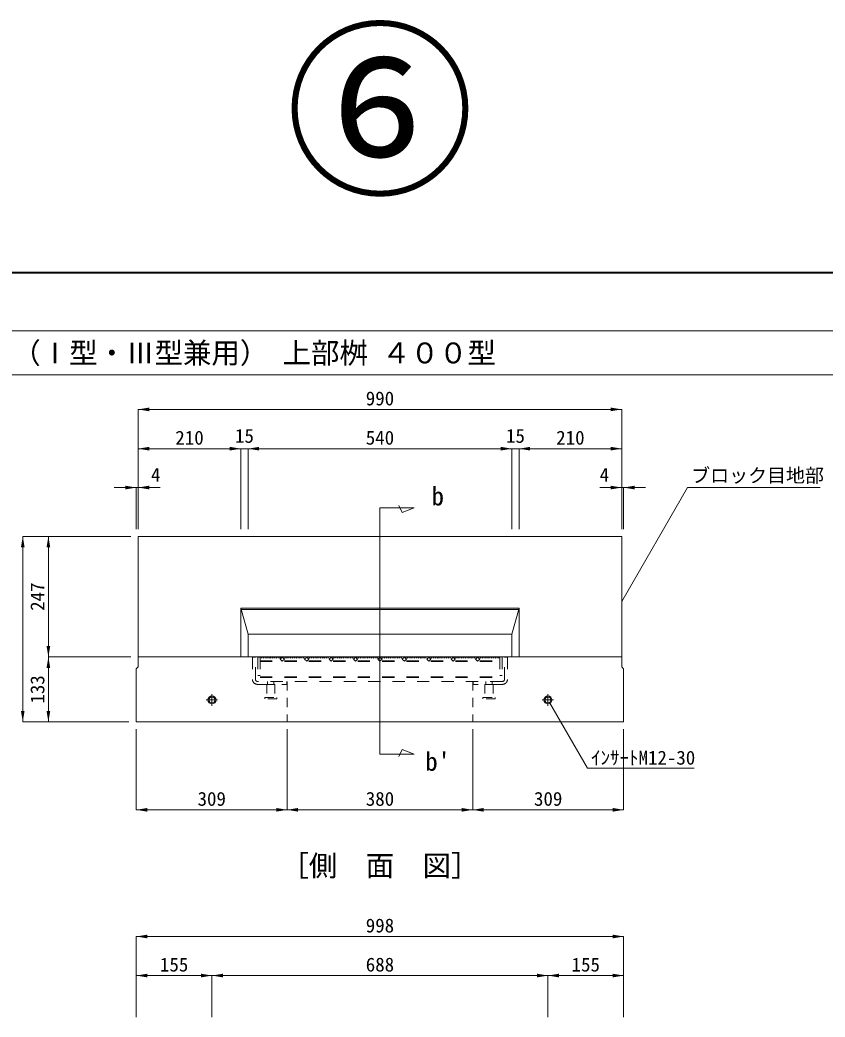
# Model space of a CAD drawing. Units: millimetres at full size. Extents: x 50430 to 101606, y 69050 to 91573.
# Drawn here: x 68406 to 70055, y 72608 to 74650 of the extents above; entities that cross this region are included whole.
import ezdxf
from ezdxf.enums import TextEntityAlignment as Align

# ---------------------------------------------------------------- set-up
doc = ezdxf.new("R2010")
doc.units = ezdxf.units.MM
doc.header["$LTSCALE"] = 50
for name, pattern in [('USER1', [0.675, 0.375, -0.3]), ('USER3', [1, 0.5, -0.5]), ('USER4', [0.675, 0.375, -0.3])]:
    doc.linetypes.add(name, pattern=pattern)
for name, color, linetype, lineweight in [('インサート', 3, 'USER1', 9), ('グレーチング', 7, 'USER1', 5), ('図枠', 7, 'Continuous', 5), ('寸法線', 7, 'Continuous', 13), ('本体', 2, 'Continuous', 9), ('補助線', 8, 'Continuous', 9), ('ｲﾝｻｰﾄ', 3, 'Continuous', 9)]:
    doc.layers.add(name, color=color, linetype=linetype, lineweight=lineweight)
doc.layers.add('文字', color=7, linetype='Continuous')
doc.styles.add('ＭＳ ゴシック', font='')
doc.styles.get('ＭＳ ゴシック').set_extended_font_data('MS Gothic')

# ---------------------------------------------------------------- blocks, each defined once
blk = doc.blocks.new('filled_arrow')
at = {"color": 0, "linetype": 'Continuous', "lineweight": -2}
blk.add_solid([(7.5, 1.25), (0, 0), (7.5, -1.25)], dxfattribs=at)

msp = doc.modelspace()

# ---------------------------------------------------------------- linework, layer by layer
at = {"layer": 'インサート', "linetype": 'USER4'}
for p, q in [((68911.72, 73288.96), (68911.72, 73261.96)), ((68911.72, 73288.96), (68928.72, 73288.96)), ((68928.72, 73288.96), (68928.72, 73261.96)), ((69358.72, 73288.96), (69358.72, 73261.96)), ((69358.72, 73288.96), (69375.72, 73288.96)), ((69375.72, 73288.96), (69375.72, 73261.96)), ((68907.72, 73258.96), (68907.72, 73261.96)), ((68907.72, 73261.96), (68932.72, 73261.96)), ((68932.72, 73258.96), (68907.72, 73258.96)), ((68932.72, 73261.96), (68932.72, 73258.96)), ((69354.72, 73258.96), (69354.72, 73261.96)), ((69354.72, 73261.96), (69379.72, 73261.96)), ((69379.72, 73258.96), (69354.72, 73258.96)), ((69379.72, 73261.96), (69379.72, 73258.96))]:
    msp.add_line(p, q, dxfattribs=at)
at = {"layer": 'インサート', "linetype": 'Continuous'}
for centre in [(68799.72, 73257.01), (69487.72, 73257.01)]:
    msp.add_circle(centre, 8.25, dxfattribs=at)
at = {"layer": 'グレーチング', "linetype": 'USER3'}
for p, q in [((68882.72, 73344.96), (68882.72, 73298.96)), ((68882.72, 73344.96), (68888.72, 73344.96)), ((68888.72, 73298.96), (68888.72, 73344.96)), ((68893.72, 73344.96), (68893.72, 73306.96)), ((68893.72, 73344.96), (69393.72, 73344.96)), ((68898.22, 73344.96), (68898.22, 73294.96)), ((68898.22, 73336.96), (69389.22, 73336.96)), ((68898.22, 73335.46), (69389.22, 73335.46)), ((68900.22, 73344.96), (68901.12, 73342.86)), ((68901.12, 73342.86), (68902.02, 73344.96)), ((68904.02, 73344.96), (68904.92, 73342.86)), ((68904.92, 73342.86), (68905.82, 73344.96)), ((68907.82, 73344.96), (68908.72, 73342.86)), ((68908.72, 73342.86), (68909.62, 73344.96)), ((68911.62, 73344.96), (68912.52, 73342.86)), ((68912.52, 73342.86), (68913.42, 73344.96)), ((68915.42, 73344.96), (68916.32, 73342.86)), ((68916.32, 73342.86), (68917.22, 73344.96)), ((68919.22, 73344.96), (68920.12, 73342.86)), ((68920.12, 73342.86), (68921.02, 73344.96)), ((68923.02, 73344.96), (68923.92, 73342.86)), ((68923.92, 73342.86), (68924.82, 73344.96)), ((68926.82, 73344.96), (68927.72, 73342.86)), ((68927.72, 73342.86), (68928.62, 73344.96)), ((68930.62, 73344.96), (68931.52, 73342.86)), ((68931.52, 73342.86), (68932.42, 73344.96)), ((68934.42, 73344.96), (68935.32, 73342.86)), ((68935.32, 73342.86), (68936.22, 73344.96)), ((68938.22, 73344.96), (68939.12, 73342.86)), ((68939.12, 73342.86), (68940.02, 73344.96)), ((68943.72, 73344.96), (68939.47, 73340.72)), ((68939.47, 73340.72), (68943.72, 73336.48)), ((68947.96, 73340.72), (68943.72, 73344.96)), ((68943.72, 73336.48), (68947.96, 73340.72)), ((68948.72, 73344.96), (68949.62, 73342.86)), ((68949.62, 73342.86), (68950.52, 73344.96)), ((68952.52, 73344.96), (68953.42, 73342.86)), ((68953.42, 73342.86), (68954.32, 73344.96)), ((68956.32, 73344.96), (68957.22, 73342.86)), ((68957.22, 73342.86), (68958.12, 73344.96)), ((68960.12, 73344.96), (68961.02, 73342.86)), ((68961.02, 73342.86), (68961.92, 73344.96)), ((68963.92, 73344.96), (68964.82, 73342.86)), ((68964.82, 73342.86), (68965.72, 73344.96)), ((68967.72, 73344.96), (68968.62, 73342.86)), ((68968.62, 73342.86), (68969.52, 73344.96)), ((68971.52, 73344.96), (68972.42, 73342.86)), ((68972.42, 73342.86), (68973.32, 73344.96)), ((68975.32, 73344.96), (68976.22, 73342.86)), ((68976.22, 73342.86), (68977.12, 73344.96)), ((68979.12, 73344.96), (68980.02, 73342.86)), ((68980.02, 73342.86), (68980.92, 73344.96)), ((68982.92, 73344.96), (68983.82, 73342.86)), ((68983.82, 73342.86), (68984.72, 73344.96)), ((68986.72, 73344.96), (68987.62, 73342.86)), ((68987.62, 73342.86), (68988.52, 73344.96)), ((68993.72, 73344.96), (68989.47, 73340.72)), ((68989.47, 73340.72), (68993.72, 73336.48)), ((68997.96, 73340.72), (68993.72, 73344.96)), ((68993.72, 73336.48), (68997.96, 73340.72)), ((68998.72, 73344.96), (68999.62, 73342.86)), ((68999.62, 73342.86), (69000.52, 73344.96)), ((69002.52, 73344.96), (69003.42, 73342.86)), ((69003.42, 73342.86), (69004.32, 73344.96)), ((69006.32, 73344.96), (69007.22, 73342.86)), ((69007.22, 73342.86), (69008.12, 73344.96)), ((69010.12, 73344.96), (69011.02, 73342.86)), ((69011.02, 73342.86), (69011.92, 73344.96)), ((69013.92, 73344.96), (69014.82, 73342.86)), ((69014.82, 73342.86), (69015.72, 73344.96)), ((69017.72, 73344.96), (69018.62, 73342.86)), ((69018.62, 73342.86), (69019.52, 73344.96)), ((69021.52, 73344.96), (69022.42, 73342.86)), ((69022.42, 73342.86), (69023.32, 73344.96)), ((69025.32, 73344.96), (69026.22, 73342.86)), ((69026.22, 73342.86), (69027.12, 73344.96)), ((69029.12, 73344.96), (69030.02, 73342.86)), ((69030.02, 73342.86), (69030.92, 73344.96)), ((69032.92, 73344.96), (69033.82, 73342.86)), ((69033.82, 73342.86), (69034.72, 73344.96)), ((69036.72, 73344.96), (69037.62, 73342.86)), ((69037.62, 73342.86), (69038.52, 73344.96)), ((69043.72, 73344.96), (69039.47, 73340.72)), ((69039.47, 73340.72), (69043.72, 73336.48)), ((69047.96, 73340.72), (69043.72, 73344.96)), ((69043.72, 73336.48), (69047.96, 73340.72)), ((69048.72, 73344.96), (69049.62, 73342.86)), ((69049.62, 73342.86), (69050.52, 73344.96)), ((69052.52, 73344.96), (69053.42, 73342.86)), ((69053.42, 73342.86), (69054.32, 73344.96)), ((69056.32, 73344.96), (69057.22, 73342.86)), ((69057.22, 73342.86), (69058.12, 73344.96)), ((69060.12, 73344.96), (69061.02, 73342.86)), ((69061.02, 73342.86), (69061.92, 73344.96)), ((69063.92, 73344.96), (69064.82, 73342.86)), ((69064.82, 73342.86), (69065.72, 73344.96)), ((69067.72, 73344.96), (69068.62, 73342.86)), ((69068.62, 73342.86), (69069.52, 73344.96)), ((69071.52, 73344.96), (69072.42, 73342.86)), ((69072.42, 73342.86), (69073.32, 73344.96)), ((69075.32, 73344.96), (69076.22, 73342.86)), ((69076.22, 73342.86), (69077.12, 73344.96)), ((69079.12, 73344.96), (69080.02, 73342.86)), ((69080.02, 73342.86), (69080.92, 73344.96)), ((69082.92, 73344.96), (69083.82, 73342.86)), ((69083.82, 73342.86), (69084.72, 73344.96)), ((69086.72, 73344.96), (69087.62, 73342.86)), ((69087.62, 73342.86), (69088.52, 73344.96)), ((69093.72, 73344.96), (69089.47, 73340.72)), ((69089.47, 73340.72), (69093.72, 73336.48)), ((69097.96, 73340.72), (69093.72, 73344.96)), ((69093.72, 73336.48), (69097.96, 73340.72)), ((69098.72, 73344.96), (69099.62, 73342.86)), ((69099.62, 73342.86), (69100.52, 73344.96)), ((69102.52, 73344.96), (69103.42, 73342.86)), ((69103.42, 73342.86), (69104.32, 73344.96)), ((69106.32, 73344.96), (69107.22, 73342.86)), ((69107.22, 73342.86), (69108.12, 73344.96)), ((69110.12, 73344.96), (69111.02, 73342.86)), ((69111.02, 73342.86), (69111.92, 73344.96)), ((69113.92, 73344.96), (69114.82, 73342.86)), ((69114.82, 73342.86), (69115.72, 73344.96)), ((69117.72, 73344.96), (69118.62, 73342.86)), ((69118.62, 73342.86), (69119.52, 73344.96)), ((69121.52, 73344.96), (69122.42, 73342.86)), ((69122.42, 73342.86), (69123.32, 73344.96)), ((69125.32, 73344.96), (69126.22, 73342.86)), ((69126.22, 73342.86), (69127.12, 73344.96)), ((69129.12, 73344.96), (69130.02, 73342.86)), ((69130.02, 73342.86), (69130.92, 73344.96)), ((69132.92, 73344.96), (69133.82, 73342.86)), ((69133.82, 73342.86), (69134.72, 73344.96)), ((69136.72, 73344.96), (69137.62, 73342.86)), ((69137.62, 73342.86), (69138.52, 73344.96)), ((69143.72, 73344.96), (69139.47, 73340.72)), ((69139.47, 73340.72), (69143.72, 73336.48)), ((69147.96, 73340.72), (69143.72, 73344.96)), ((69143.72, 73336.48), (69147.96, 73340.72)), ((69148.72, 73344.96), (69149.62, 73342.86)), ((69149.62, 73342.86), (69150.52, 73344.96)), ((69152.52, 73344.96), (69153.42, 73342.86)), ((69153.42, 73342.86), (69154.32, 73344.96)), ((69156.32, 73344.96), (69157.22, 73342.86)), ((69157.22, 73342.86), (69158.12, 73344.96)), ((69160.12, 73344.96), (69161.02, 73342.86)), ((69161.02, 73342.86), (69161.92, 73344.96)), ((69163.92, 73344.96), (69164.82, 73342.86)), ((69164.82, 73342.86), (69165.72, 73344.96)), ((69167.72, 73344.96), (69168.62, 73342.86)), ((69168.62, 73342.86), (69169.52, 73344.96)), ((69171.52, 73344.96), (69172.42, 73342.86)), ((69172.42, 73342.86), (69173.32, 73344.96)), ((69175.32, 73344.96), (69176.22, 73342.86)), ((69176.22, 73342.86), (69177.12, 73344.96)), ((69179.12, 73344.96), (69180.02, 73342.86)), ((69180.02, 73342.86), (69180.92, 73344.96)), ((69182.92, 73344.96), (69183.82, 73342.86)), ((69183.82, 73342.86), (69184.72, 73344.96)), ((69186.72, 73344.96), (69187.62, 73342.86)), ((69187.62, 73342.86), (69188.52, 73344.96)), ((69193.72, 73344.96), (69189.47, 73340.72)), ((69189.47, 73340.72), (69193.72, 73336.48)), ((69197.96, 73340.72), (69193.72, 73344.96)), ((69193.72, 73336.48), (69197.96, 73340.72)), ((69198.72, 73344.96), (69199.62, 73342.86)), ((69199.62, 73342.86), (69200.52, 73344.96)), ((69202.52, 73344.96), (69203.42, 73342.86)), ((69203.42, 73342.86), (69204.32, 73344.96)), ((69206.32, 73344.96), (69207.22, 73342.86)), ((69207.22, 73342.86), (69208.12, 73344.96)), ((69210.12, 73344.96), (69211.02, 73342.86)), ((69211.02, 73342.86), (69211.92, 73344.96)), ((69213.92, 73344.96), (69214.82, 73342.86)), ((69214.82, 73342.86), (69215.72, 73344.96)), ((69217.72, 73344.96), (69218.62, 73342.86)), ((69218.62, 73342.86), (69219.52, 73344.96)), ((69221.52, 73344.96), (69222.42, 73342.86)), ((69222.42, 73342.86), (69223.32, 73344.96)), ((69225.32, 73344.96), (69226.22, 73342.86)), ((69226.22, 73342.86), (69227.12, 73344.96)), ((69229.12, 73344.96), (69230.02, 73342.86)), ((69230.02, 73342.86), (69230.92, 73344.96)), ((69232.92, 73344.96), (69233.82, 73342.86)), ((69233.82, 73342.86), (69234.72, 73344.96)), ((69236.72, 73344.96), (69237.62, 73342.86)), ((69237.62, 73342.86), (69238.52, 73344.96)), ((69243.72, 73344.96), (69239.47, 73340.72)), ((69239.47, 73340.72), (69243.72, 73336.48)), ((69247.96, 73340.72), (69243.72, 73344.96)), ((69243.72, 73336.48), (69247.96, 73340.72)), ((69248.72, 73344.96), (69249.62, 73342.86)), ((69249.62, 73342.86), (69250.52, 73344.96)), ((69252.52, 73344.96), (69253.42, 73342.86)), ((69253.42, 73342.86), (69254.32, 73344.96)), ((69256.32, 73344.96), (69257.22, 73342.86)), ((69257.22, 73342.86), (69258.12, 73344.96)), ((69260.12, 73344.96), (69261.02, 73342.86)), ((69261.02, 73342.86), (69261.92, 73344.96)), ((69263.92, 73344.96), (69264.82, 73342.86)), ((69264.82, 73342.86), (69265.72, 73344.96)), ((69267.72, 73344.96), (69268.62, 73342.86)), ((69268.62, 73342.86), (69269.52, 73344.96)), ((69271.52, 73344.96), (69272.42, 73342.86)), ((69272.42, 73342.86), (69273.32, 73344.96)), ((69275.32, 73344.96), (69276.22, 73342.86)), ((69276.22, 73342.86), (69277.12, 73344.96)), ((69279.12, 73344.96), (69280.02, 73342.86)), ((69280.02, 73342.86), (69280.92, 73344.96)), ((69282.92, 73344.96), (69283.82, 73342.86)), ((69283.82, 73342.86), (69284.72, 73344.96)), ((69286.72, 73344.96), (69287.62, 73342.86)), ((69287.62, 73342.86), (69288.52, 73344.96)), ((69293.72, 73344.96), (69289.47, 73340.72)), ((69289.47, 73340.72), (69293.72, 73336.48)), ((69297.96, 73340.72), (69293.72, 73344.96)), ((69293.72, 73336.48), (69297.96, 73340.72)), ((69298.72, 73344.96), (69299.62, 73342.86)), ((69299.62, 73342.86), (69300.52, 73344.96)), ((69302.52, 73344.96), (69303.42, 73342.86)), ((69303.42, 73342.86), (69304.32, 73344.96)), ((69306.32, 73344.96), (69307.22, 73342.86)), ((69307.22, 73342.86), (69308.12, 73344.96)), ((69310.12, 73344.96), (69311.02, 73342.86)), ((69311.02, 73342.86), (69311.92, 73344.96)), ((69313.92, 73344.96), (69314.82, 73342.86)), ((69314.82, 73342.86), (69315.72, 73344.96)), ((69317.72, 73344.96), (69318.62, 73342.86)), ((69318.62, 73342.86), (69319.52, 73344.96)), ((69321.52, 73344.96), (69322.42, 73342.86)), ((69322.42, 73342.86), (69323.32, 73344.96)), ((69325.32, 73344.96), (69326.22, 73342.86)), ((69326.22, 73342.86), (69327.12, 73344.96)), ((69329.12, 73344.96), (69330.02, 73342.86)), ((69330.02, 73342.86), (69330.92, 73344.96)), ((69332.92, 73344.96), (69333.82, 73342.86)), ((69333.82, 73342.86), (69334.72, 73344.96)), ((69336.72, 73344.96), (69337.62, 73342.86)), ((69337.62, 73342.86), (69338.52, 73344.96)), ((69343.72, 73344.96), (69339.47, 73340.72)), ((69339.47, 73340.72), (69343.72, 73336.48)), ((69347.96, 73340.72), (69343.72, 73344.96)), ((69343.72, 73336.48), (69347.96, 73340.72)), ((69348.72, 73344.96), (69349.62, 73342.86)), ((69349.62, 73342.86), (69350.52, 73344.96)), ((69352.52, 73344.96), (69353.42, 73342.86)), ((69353.42, 73342.86), (69354.32, 73344.96)), ((69356.32, 73344.96), (69357.22, 73342.86)), ((69357.22, 73342.86), (69358.12, 73344.96)), ((69360.12, 73344.96), (69361.02, 73342.86)), ((69361.02, 73342.86), (69361.92, 73344.96)), ((69363.92, 73344.96), (69364.82, 73342.86)), ((69364.82, 73342.86), (69365.72, 73344.96)), ((69367.72, 73344.96), (69368.62, 73342.86)), ((69368.62, 73342.86), (69369.52, 73344.96)), ((69371.52, 73344.96), (69372.42, 73342.86)), ((69372.42, 73342.86), (69373.32, 73344.96)), ((69375.32, 73344.96), (69376.22, 73342.86)), ((69376.22, 73342.86), (69377.12, 73344.96)), ((69379.12, 73344.96), (69380.02, 73342.86)), ((69380.02, 73342.86), (69380.92, 73344.96)), ((69382.92, 73344.96), (69383.82, 73342.86)), ((69383.82, 73342.86), (69384.72, 73344.96)), ((69386.72, 73344.96), (69387.62, 73342.86)), ((69387.62, 73342.86), (69388.52, 73344.96)), ((69389.22, 73344.96), (69389.22, 73294.96)), ((69393.72, 73344.96), (69393.72, 73306.96)), ((69398.72, 73298.96), (69398.72, 73344.96)), ((69404.72, 73344.96), (69398.72, 73344.96)), ((69404.72, 73344.96), (69404.72, 73298.96)), ((69394.72, 73294.96), (68892.72, 73294.96)), ((68892.72, 73288.96), (68952.72, 73288.96)), ((68893.72, 73306.96), (68898.22, 73306.96)), ((68898.22, 73304.46), (69389.22, 73304.46)), ((68898.22, 73302.96), (69389.22, 73302.96)), ((68913.72, 73294.96), (68913.72, 73288.96)), ((68926.72, 73294.96), (68926.72, 73288.96)), ((68952.72, 73288.96), (68952.72, 73294.96)), ((69334.72, 73288.96), (69334.72, 73294.96)), ((69394.72, 73288.96), (69334.72, 73288.96)), ((69360.72, 73294.96), (69360.72, 73288.96)), ((69373.72, 73294.96), (69373.72, 73288.96)), ((69393.72, 73306.96), (69389.22, 73306.96))]:
    msp.add_line(p, q, dxfattribs=at)
for centre, radius, start, end in [((68892.72, 73298.96), 10, 180, 270), ((68892.72, 73298.96), 4, 180, 270), ((69394.72, 73298.96), 4, 270, 0), ((69394.72, 73298.96), 10, 270, 0)]:
    msp.add_arc(centre, radius, start, end, dxfattribs=at)
at = {"layer": '図枠', "lineweight": 40}
msp.add_line((67043.72, 74132.64), (71198.72, 74132.64), dxfattribs=at)
at = {"layer": '図枠', "lineweight": 13}
for p, q in [((67283.72, 74012.64), (70958.72, 74012.64)), ((67283.72, 73922.64), (70958.72, 73922.64))]:
    msp.add_line(p, q, dxfattribs=at)
at = {"layer": '寸法線', "lineweight": 9}
for p, q in [((68648.72, 73852), (69638.72, 73852)), ((68648.72, 73607), (68648.72, 73852)), ((69638.72, 73607), (69638.72, 73852)), ((68858.72, 73771.57), (68648.72, 73771.57)), ((68648.72, 73607), (68648.72, 73771.57)), ((68918.72, 73771.57), (68813.72, 73771.57)), ((68858.72, 73607), (68858.72, 73771.57)), ((68858.72, 73607), (68858.72, 73771.57)), ((68873.72, 73771.57), (69413.72, 73771.57)), ((68873.72, 73607), (68873.72, 73771.57)), ((68873.72, 73607), (68873.72, 73771.57)), ((69368.72, 73771.57), (69473.72, 73771.57)), ((69413.72, 73607), (69413.72, 73771.57)), ((69413.72, 73607), (69413.72, 73771.57)), ((69428.72, 73607), (69428.72, 73771.57)), ((69428.72, 73771.57), (69638.72, 73771.57)), ((69428.72, 73607), (69428.72, 73771.57)), ((69638.72, 73607), (69638.72, 73771.57)), ((68693.72, 73692), (68599.72, 73692)), ((68644.72, 73606.61), (68644.72, 73692)), ((68648.72, 73607), (68648.72, 73692)), ((69593.72, 73692), (69687.72, 73692)), ((69638.72, 73607), (69638.72, 73692)), ((69642.72, 73606.61), (69642.72, 73692)), ((69189.21, 73641.03), (69182.05, 73655.35)), ((69143.72, 73650.23), (69143.72, 73146.3)), ((69143.72, 73650.23), (69213.97, 73650.23)), ((69213.97, 73650.23), (69189.21, 73641.03)), ((68412.22, 73212), (68412.22, 73592)), ((68633.72, 73592), (68412.22, 73592)), ((68464.72, 73345.01), (68464.72, 73592)), ((68633.72, 73592), (68464.72, 73592)), ((68464.72, 73212), (68464.72, 73345.01)), ((68633.72, 73345.01), (68464.72, 73345.01)), ((68633.72, 73345.01), (68464.72, 73345.01)), ((68629.72, 73212), (68412.22, 73212)), ((68629.72, 73212), (68464.72, 73212)), ((68644.72, 73197), (68644.72, 73032)), ((68953.72, 73197), (68953.72, 73032)), ((68953.72, 73197), (68953.72, 73032)), ((69333.72, 73197), (69333.72, 73032)), ((69333.72, 73197), (69333.72, 73032)), ((69642.72, 73197), (69642.72, 73032)), ((69143.72, 73146.3), (69213.97, 73146.3)), ((69189.21, 73155.5), (69182.05, 73141.18)), ((69213.97, 73146.3), (69189.21, 73155.5)), ((68644.72, 73032), (68953.72, 73032)), ((68953.72, 73032), (69333.72, 73032)), ((69333.72, 73032), (69642.72, 73032)), ((68644.71, 72772.61), (69642.72, 72772.61)), ((68644.71, 72607.61), (68644.71, 72772.61)), ((69642.72, 72607.61), (69642.72, 72772.61)), ((68644.71, 72692.61), (68799.71, 72692.61)), ((68644.71, 72607.61), (68644.71, 72692.61)), ((68799.71, 72607.61), (68799.71, 72692.61)), ((68799.71, 72692.61), (69487.72, 72692.61)), ((68799.71, 72607.61), (68799.71, 72692.61)), ((69487.72, 72607.61), (69487.72, 72692.61)), ((69487.72, 72692.61), (69642.72, 72692.61)), ((69487.72, 72607.61), (69487.72, 72692.61)), ((69642.72, 72607.61), (69642.72, 72692.61))]:
    msp.add_line(p, q, dxfattribs=at)
for points in [[(69638.72, 73458.49), (69773.53, 73692), (70045.09, 73692)], [(69490.72, 73251.81), (69568.55, 73117), (69786.96, 73117)]]:
    msp.add_lwpolyline(points, dxfattribs=at)
at = {"layer": '本体', "lineweight": 20}
for p, q in [((68648.72, 73592), (69638.72, 73592)), ((68648.72, 73324.98), (68648.72, 73592)), ((69638.72, 73324.98), (69638.72, 73592)), ((68644.72, 73320.98), (68648.72, 73324.98)), ((68644.72, 73212), (68644.72, 73320.98)), ((69642.72, 73320.98), (69638.72, 73324.98)), ((69642.72, 73212), (69642.72, 73320.98)), ((68644.72, 73212), (69642.72, 73212))]:
    msp.add_line(p, q, dxfattribs=at)
at = {"layer": '本体'}
for p, q in [((68858.72, 73445), (69428.72, 73445)), ((68858.72, 73445), (68858.72, 73345)), ((68873.72, 73392), (68858.72, 73445)), ((69413.72, 73392), (69428.72, 73445)), ((69428.72, 73445), (69428.72, 73345)), ((68873.72, 73392), (69413.72, 73392)), ((68873.72, 73392), (68873.72, 73345)), ((69413.72, 73392), (69413.72, 73345)), ((68648.72, 73345.01), (69638.72, 73345.5))]:
    msp.add_line(p, q, dxfattribs=at)
at = {"layer": '本体', "color": 4, "lineweight": 5}
msp.add_line((68859.57, 73442), (69427.87, 73442), dxfattribs=at)
at = {"layer": '本体', "linetype": 'USER1'}
for p, q in [((68953.72, 73294.89), (68953.72, 73212)), ((69333.72, 73294.89), (69333.72, 73212))]:
    msp.add_line(p, q, dxfattribs=at)
at = {"layer": '補助線'}
for p, q in [((68799.72, 73269.05), (68799.72, 73244.97)), ((69487.72, 73269.04), (69487.72, 73244.97)), ((68788.11, 73257.01), (68811.32, 73257.01)), ((69476.12, 73257.01), (69499.32, 73257.01))]:
    msp.add_line(p, q, dxfattribs=at)
at = {"layer": 'ｲﾝｻｰﾄ'}
for centre in [(68799.72, 73257.01), (69487.72, 73257.01)]:
    msp.add_circle(centre, 6, dxfattribs=at)

# ---------------------------------------------------------------- block references
at = {"layer": '寸法線', "lineweight": 9, "xscale": 3, "yscale": 3}
for p in [(68648.72, 73852), (68648.72, 73771.57), (68873.72, 73771.57), (68873.72, 73771.57), (69428.72, 73771.57), (69428.72, 73771.57), (68648.72, 73692), (69642.72, 73692), (68644.72, 73032), (68953.72, 73032), (69333.72, 73032), (68644.71, 72772.61), (68644.71, 72692.61), (68799.71, 72692.61), (69487.72, 72692.61)]:
    msp.add_blockref('filled_arrow', p, dxfattribs=at)
at = {"layer": '寸法線', "lineweight": 9}
for p, xscale, yscale, rotation in [((69638.72, 73852), 3, 3, 180), ((68858.72, 73771.57), 3, 3, 180), ((68858.72, 73771.57), 3, 3, 180), ((69413.72, 73771.57), 3, 3, 180), ((69413.72, 73771.57), 3, 3, 180), ((69638.72, 73771.57), 3, 3, 180), ((68644.72, 73692), 3, 3, 180), ((69638.72, 73692), 3, 3, 180), ((68412.22, 73592), 3, 3, 270), ((68464.72, 73592), 3, 3, 270), ((69638.72, 73458.49), 0.2, 0.2, 60), ((68464.72, 73345.01), 3, 3, 90), ((68464.72, 73345.01), 3, 3, 270), ((69490.72, 73251.81), 0.2, 0.2, 300), ((68412.22, 73212), 3, 3, 90), ((68464.72, 73212), 3, 3, 90), ((68953.72, 73032), 3, 3, 180), ((69333.72, 73032), 3, 3, 180), ((69642.72, 73032), 3, 3, 180), ((69642.72, 72772.61), 3, 3, 180), ((68799.71, 72692.61), 3, 3, 180), ((69487.72, 72692.61), 3, 3, 180), ((69642.72, 72692.61), 3, 3, 180)]:
    msp.add_blockref('filled_arrow', p, dxfattribs=dict(at, xscale=xscale, yscale=yscale, rotation=rotation))

# ---------------------------------------------------------------- texts
at = {"layer": '図枠', "style": 'ＭＳ ゴシック'}
msp.add_text('\u3000ＩＢＣ排水側溝 集水桝 中央分離帯用Ｃ（Ⅰ型・Ⅲ型兼用） 上部桝 ４００型', height=42.72, dxfattribs=at).set_placement((67283.72, 73967.64), align=Align.MIDDLE_LEFT)
at = {"layer": '寸法線', "style": 'ＭＳ ゴシック'}
for s, height, p in [('990', 28.48, (69143.72, 73874.5)), ('210', 28.48, (68753.72, 73794.07)), ('15', 28.48, (68866.22, 73797.82)), ('540', 28.48, (69143.72, 73794.07)), ('15', 28.48, (69421.22, 73797.82)), ('210', 28.48, (69533.72, 73794.07)), ('4', 28.48, (68684.57, 73718.25)), ('4', 28.48, (69603.39, 73718.25)), ('b', 37.98, (69262.08, 73674.27)), ("b'", 37.98, (69262.08, 73130.88)), ('309', 28.48, (68799.22, 73054.5)), ('380', 28.48, (69143.72, 73054.5)), ('309', 28.48, (69488.22, 73054.5)), ('998', 28.48, (69143.72, 72795.11)), ('155', 28.48, (68722.21, 72715.11)), ('688', 28.48, (69143.72, 72715.11)), ('155', 28.48, (69565.22, 72715.11))]:
    msp.add_text(s, height=height, dxfattribs=at).set_placement(p, align=Align.MIDDLE_CENTER)
for s, p in [('ブロック目地部', (69781.03, 73731.05)), ('ｲﾝｻｰﾄM12-30', (69576.05, 73153))]:
    msp.add_text(s, height=28.48, dxfattribs=at).set_placement(p, align=Align.TOP_LEFT)
for s, p in [('247', (68442.22, 73468.51)), ('133', (68442.22, 73278.5))]:
    msp.add_text(s, height=28.48, rotation=90, dxfattribs=at).set_placement(p, align=Align.MIDDLE_CENTER)
at = {"layer": '文字', "style": 'ＭＳ ゴシック'}
msp.add_text('［側\u3000面\u3000図］', height=42.72, dxfattribs=at).set_placement((69143.72, 72917.5), align=Align.MIDDLE_CENTER)
at = {"layer": '補助線', "color": 1, "style": 'ＭＳ ゴシック'}
msp.add_text('⑥', height=284.8, dxfattribs=at).set_placement((69143.72, 74235.51), align=Align.BOTTOM_CENTER)

doc.saveas('drawing.dxf')
